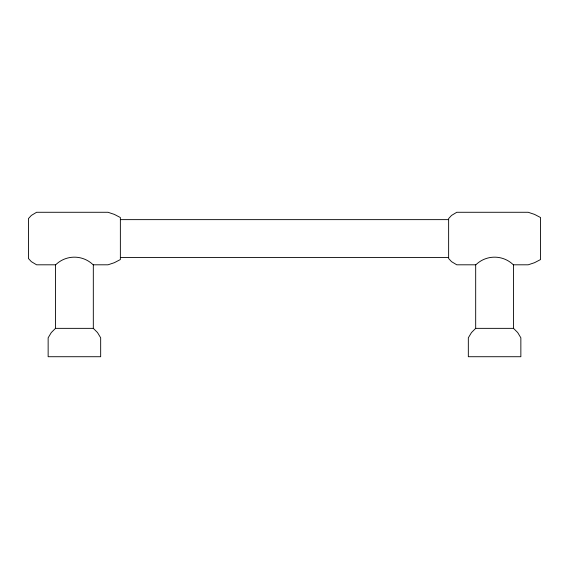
<?xml version="1.0" encoding="UTF-8"?>
<svg xmlns="http://www.w3.org/2000/svg" width="569" height="569" viewBox="0 0 569 569"><rect width="100%" height="100%" fill="white"/><g stroke="black" fill="none" stroke-linecap="round" stroke-linejoin="round"><path stroke-width="0.85" d="M55.499 264.805L56.011 264.478C66.338 254.734 82.477 254.734 92.804 264.478L93.316 264.805L93.316 328.356L97.519 332.559L100.67 337.808L100.67 356.72L48.145 356.72L48.145 337.808L51.295 332.559L55.499 328.356L55.499 264.805L36.594 264.805L31.338 261.655L28.45 258.504L28.45 218.581L31.338 215.431L36.594 212.28L108.025 212.28L114.326 214.385L120.365 217.536L120.365 259.549L114.326 262.7L108.025 264.805L93.316 264.805M475.684 264.805L476.196 264.478C486.523 254.734 502.662 254.734 512.989 264.478L513.501 264.805L513.501 328.356L517.705 332.559L520.855 337.808L520.855 356.72L468.33 356.72L468.33 337.808L471.481 332.559L475.684 328.356L475.684 264.805L456.779 264.805L451.523 261.655L448.635 258.504L448.635 218.581L451.523 215.431L456.779 212.28L528.21 212.28L534.511 214.385L540.55 217.536L540.55 259.549L534.511 262.7L528.21 264.805L513.501 264.805M120.365 219.634L448.635 219.634M120.365 257.451L448.635 257.451M55.499 328.356L93.316 328.356M475.684 328.356L513.501 328.356"/></g></svg>
